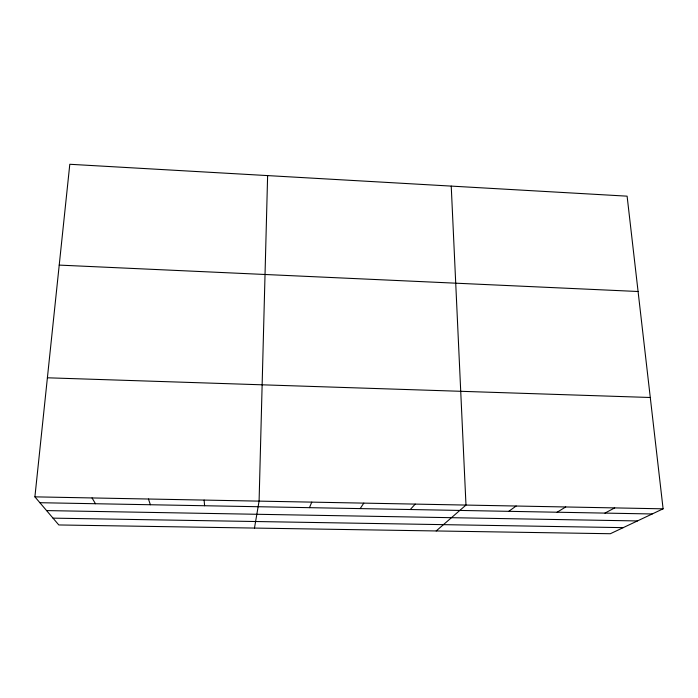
<?xml version="1.0" encoding="UTF-8"?>
<svg xmlns="http://www.w3.org/2000/svg" width="698" height="698" viewBox="0 0 698 698"><rect width="100%" height="100%" fill="white"/><g stroke="black" fill="none" stroke-linecap="round" stroke-linejoin="round"><path stroke-width="1.05" d="M267.622 175.599L259.089 501.12L254.473 528.063M34.9 496.854L69.8 164.274L627.109 196.164L663.1 508.825L610.34 533.726L58.807 524.957L34.9 496.854L663.1 508.825M309.458 507.664L311.77 502.132M360.177 508.598L363.806 503.118M410.284 509.523L415.205 504.104M436.189 530.951L465.985 505.064L451.231 186.104M508.746 511.337L516.154 506.024M557.117 512.227L565.72 506.966M604.93 513.109L614.702 507.9M53.004 518.143L623.218 527.644M39.882 502.708L652.185 513.972M46.592 510.596L637.414 520.944M47.394 377.793L650.283 397.494M59.217 265.1L638.085 291.502M92.04 497.936L95.478 503.729M148.447 499.018L150.384 504.741M204.121 500.073L204.593 505.736"/></g></svg>
